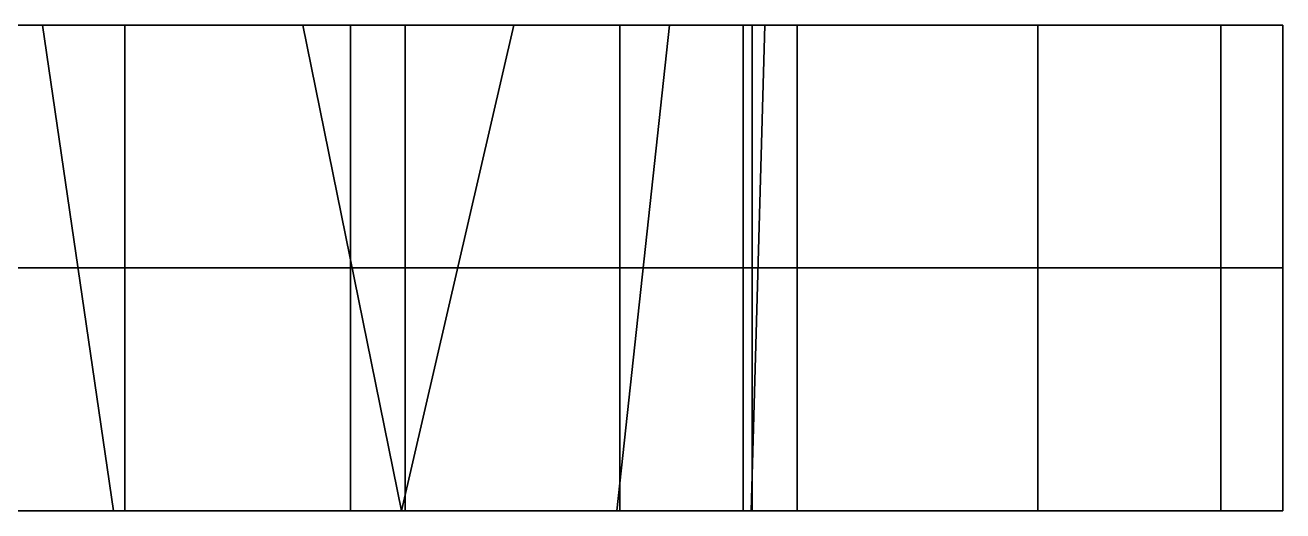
# Model space of a CAD drawing. Extents: x -31.7 to 31.6, y -17.9 to 0.1.
# Drawn here: x 16.03 to 31.64, y -17.91 to -11.88 of the extents above; entities that cross this region are included whole.
import ezdxf

# ---------------------------------------------------------------- set-up
doc = ezdxf.new("R2010")
doc.units = 0
doc.header["$MEASUREMENT"] = 0
doc.layers.add('Jalapa 522', color=9, linetype='CONTINUOUS')

msp = doc.modelspace()

# ---------------------------------------------------------------- linework, layer by layer
at = {"layer": 'Jalapa 522'}
for points in [[(12.509, -11.883, -14.029), (16.243, -11.883, -16.579), (17.121, -17.913, -17.334), (12.745, -17.913, -14.163)], [(16.243, -11.883, -16.579), (16.243, -11.883, -16.579), (12.509, -11.883, -14.029), (16.806, -11.883, -9.569)], [(16.806, -11.883, -9.569), (16.806, -11.883, -9.569), (12.509, -11.883, -14.029), (12.774, -11.883, -7.428)], [(12.802, -11.883, -58.575), (12.802, -14.898, -58.575), (17.265, -14.898, -55.306), (17.265, -11.883, -55.306)], [(14.214, -11.883, -64.662), (14.214, -14.898, -64.662), (20.063, -14.898, -60.857), (20.063, -11.883, -60.857)], [(20.063, -11.883, -11.914), (20.063, -17.913, -11.914), (14.214, -17.913, -8.108), (14.214, -11.883, -8.108)], [(15.424, -11.883, -56.836), (15.424, -11.883, -56.836), (18.919, -11.883, -53.65), (19.718, -11.883, -61.136)], [(15.809, -11.883, -63.801), (15.809, -11.883, -63.801), (15.424, -11.883, -56.836), (19.718, -11.883, -61.136)], [(16.243, -11.883, -16.579), (19.471, -11.883, -19.746), (20.696, -17.913, -21.298), (17.121, -17.913, -17.334)], [(19.471, -11.883, -19.746), (19.471, -11.883, -19.746), (16.243, -11.883, -16.579), (20.488, -11.883, -12.269)], [(16.806, -11.883, -9.569), (16.806, -11.883, -9.569), (20.488, -11.883, -12.269), (16.243, -11.883, -16.579)], [(17.265, -11.883, -55.306), (17.265, -14.898, -55.306), (20.745, -14.898, -51.404), (20.745, -11.883, -51.404)], [(18.919, -11.883, -53.65), (18.919, -11.883, -53.65), (23.187, -11.883, -57.918), (19.718, -11.883, -61.136)], [(26.137, -11.883, -54.219), (26.137, -11.883, -54.219), (23.187, -11.883, -57.918), (18.919, -11.883, -53.65)], [(18.919, -11.883, -53.65), (18.919, -11.883, -53.65), (21.769, -11.883, -49.876), (26.137, -11.883, -54.219)], [(20.696, -17.913, -21.298), (20.696, -17.913, -21.298), (19.471, -11.883, -19.746), (22.092, -11.883, -23.43)], [(19.471, -11.883, -19.746), (19.471, -11.883, -19.746), (20.488, -11.883, -12.269), (23.744, -11.883, -15.47)], [(26.506, -11.883, -19.105), (26.506, -11.883, -19.105), (19.471, -11.883, -19.746), (23.744, -11.883, -15.47)], [(19.471, -11.883, -19.746), (19.471, -11.883, -19.746), (26.506, -11.883, -19.105), (22.092, -11.883, -23.43)], [(20.063, -11.883, -60.857), (20.063, -14.898, -60.857), (24.937, -14.898, -55.862), (24.937, -11.883, -55.862)], [(24.937, -11.883, -16.909), (24.937, -17.913, -16.909), (20.063, -17.913, -11.914), (20.063, -11.883, -11.914)], [(22.092, -11.883, -23.43), (24.024, -11.883, -27.518), (23.372, -17.913, -25.917), (20.696, -17.913, -21.298)], [(20.745, -11.883, -51.404), (20.745, -14.898, -51.404), (23.408, -14.898, -46.773), (23.408, -11.883, -46.773)], [(26.137, -11.883, -54.219), (26.137, -11.883, -54.219), (21.769, -11.883, -49.876), (25.61, -11.883, -49.276)], [(23.877, -11.883, -45.643), (23.877, -11.883, -45.643), (25.61, -11.883, -49.276), (21.769, -11.883, -49.876)], [(24.024, -11.883, -27.518), (24.024, -11.883, -27.518), (22.092, -11.883, -23.43), (25.61, -11.883, -23.75)], [(22.092, -11.883, -23.43), (22.092, -11.883, -23.43), (26.506, -11.883, -19.105), (25.61, -11.883, -23.75)], [(24.024, -11.883, -27.518), (25.209, -11.883, -31.881), (25.036, -17.913, -31.003), (23.372, -17.913, -25.917)], [(23.408, -11.883, -46.773), (23.408, -14.898, -46.773), (25.052, -14.898, -41.694), (25.052, -11.883, -41.694)], [(25.61, -11.883, -49.276), (25.61, -11.883, -49.276), (23.877, -11.883, -45.643), (25.171, -11.883, -41.094)], [(25.209, -11.883, -31.881), (25.209, -11.883, -31.881), (24.024, -11.883, -27.518), (25.61, -11.883, -30.132)], [(25.61, -11.883, -23.75), (25.61, -11.883, -23.75), (25.61, -11.883, -30.132), (24.024, -11.883, -27.518)], [(24.937, -11.883, -55.862), (24.937, -14.898, -55.862), (28.598, -14.898, -49.921), (28.598, -11.883, -49.921)], [(28.598, -11.883, -22.85), (28.598, -17.913, -22.85), (24.937, -17.913, -16.909), (24.937, -11.883, -16.909)], [(25.209, -11.883, -31.881), (25.608, -11.883, -36.385), (25.608, -17.913, -36.385), (25.036, -17.913, -31.003)], [(25.052, -11.883, -41.694), (25.052, -14.898, -41.694), (25.608, -14.898, -36.385), (25.608, -11.883, -36.385)], [(25.61, -11.883, -36.513), (25.61, -11.883, -36.513), (25.61, -11.883, -49.276), (25.171, -11.883, -41.094)], [(25.171, -11.883, -41.094), (25.171, -11.883, -41.094), (25.608, -11.883, -36.385), (25.61, -11.883, -36.513)], [(25.209, -11.883, -31.881), (25.209, -11.883, -31.881), (25.61, -11.883, -30.132), (25.608, -11.883, -36.385)], [(25.61, -11.883, -30.132), (25.61, -11.883, -30.132), (25.61, -11.883, -36.513), (25.608, -11.883, -36.385)], [(26.137, -11.883, -54.219), (26.137, -11.883, -54.219), (25.61, -11.883, -49.276), (28.502, -11.883, -50.121)], [(31.284, -11.883, -41.104), (31.284, -11.883, -41.104), (30.231, -11.883, -45.716), (25.61, -11.883, -36.513)], [(25.61, -11.883, -36.513), (25.61, -11.883, -36.513), (30.231, -11.883, -45.716), (25.61, -11.883, -49.276)], [(31.284, -11.883, -41.104), (31.284, -11.883, -41.104), (25.61, -11.883, -36.513), (31.638, -11.883, -36.385)], [(28.502, -11.883, -50.121), (28.502, -11.883, -50.121), (25.61, -11.883, -49.276), (30.231, -11.883, -45.716)], [(25.61, -11.883, -30.132), (25.61, -11.883, -30.132), (31.308, -11.883, -31.831), (25.61, -11.883, -36.513)], [(30.327, -11.883, -27.372), (30.327, -11.883, -27.372), (25.61, -11.883, -30.132), (25.61, -11.883, -23.75)], [(31.638, -11.883, -36.385), (31.638, -11.883, -36.385), (25.61, -11.883, -36.513), (31.308, -11.883, -31.831)], [(25.61, -11.883, -30.132), (25.61, -11.883, -30.132), (30.327, -11.883, -27.372), (31.308, -11.883, -31.831)], [(28.715, -11.883, -23.101), (28.715, -11.883, -23.101), (25.61, -11.883, -23.75), (26.506, -11.883, -19.105)], [(25.61, -11.883, -23.75), (25.61, -11.883, -23.75), (28.715, -11.883, -23.101), (30.327, -11.883, -27.372)], [(28.598, -11.883, -49.921), (28.598, -14.898, -49.921), (30.868, -14.898, -43.321), (30.868, -11.883, -43.321)], [(30.868, -11.883, -29.449), (30.868, -17.913, -29.449), (28.598, -17.913, -22.85), (28.598, -11.883, -22.85)], [(30.868, -11.883, -43.321), (30.868, -14.898, -43.321), (31.638, -14.898, -36.385), (31.638, -11.883, -36.385)], [(31.638, -11.883, -36.385), (31.638, -17.913, -36.385), (30.868, -17.913, -29.449), (30.868, -11.883, -29.449)], [(12.802, -14.898, -58.575), (12.802, -17.913, -58.575), (17.265, -17.913, -55.306), (17.265, -14.898, -55.306)], [(14.214, -14.898, -64.662), (14.214, -17.913, -64.662), (20.063, -17.913, -60.857), (20.063, -14.898, -60.857)], [(17.265, -14.898, -55.306), (17.265, -17.913, -55.306), (20.745, -17.913, -51.404), (20.745, -14.898, -51.404)], [(20.063, -14.898, -60.857), (20.063, -17.913, -60.857), (24.937, -17.913, -55.862), (24.937, -14.898, -55.862)], [(20.745, -14.898, -51.404), (20.745, -17.913, -51.404), (23.408, -17.913, -46.773), (23.408, -14.898, -46.773)], [(23.408, -14.898, -46.773), (23.408, -17.913, -46.773), (25.052, -17.913, -41.694), (25.052, -14.898, -41.694)], [(24.937, -14.898, -55.862), (24.937, -17.913, -55.862), (28.598, -17.913, -49.921), (28.598, -14.898, -49.921)], [(25.052, -14.898, -41.694), (25.052, -17.913, -41.694), (25.608, -17.913, -36.385), (25.608, -14.898, -36.385)], [(28.598, -14.898, -49.921), (28.598, -17.913, -49.921), (30.868, -17.913, -43.321), (30.868, -14.898, -43.321)], [(30.868, -14.898, -43.321), (30.868, -17.913, -43.321), (31.638, -17.913, -36.385), (31.638, -14.898, -36.385)], [(15.424, -17.913, -56.836), (15.424, -17.913, -56.836), (18.919, -17.913, -53.65), (19.718, -17.913, -61.136)], [(15.809, -17.913, -63.801), (15.809, -17.913, -63.801), (15.424, -17.913, -56.836), (19.718, -17.913, -61.136)], [(15.424, -17.913, -15.934), (15.424, -17.913, -15.934), (15.809, -17.913, -8.969), (19.718, -17.913, -11.634)], [(18.919, -17.913, -19.12), (18.919, -17.913, -19.12), (15.424, -17.913, -15.934), (19.718, -17.913, -11.634)], [(18.919, -17.913, -53.65), (18.919, -17.913, -53.65), (26.137, -17.913, -54.219), (23.187, -17.913, -57.918)], [(26.137, -17.913, -54.219), (26.137, -17.913, -54.219), (18.919, -17.913, -53.65), (21.769, -17.913, -49.876)], [(18.919, -17.913, -53.65), (18.919, -17.913, -53.65), (23.187, -17.913, -57.918), (19.718, -17.913, -61.136)], [(23.187, -17.913, -14.853), (23.187, -17.913, -14.853), (18.919, -17.913, -19.12), (19.718, -17.913, -11.634)], [(21.769, -17.913, -22.894), (21.769, -17.913, -22.894), (18.919, -17.913, -19.12), (26.137, -17.913, -18.552)], [(26.137, -17.913, -18.552), (26.137, -17.913, -18.552), (18.919, -17.913, -19.12), (23.187, -17.913, -14.853)], [(25.61, -17.913, -49.2), (25.61, -17.913, -49.2), (26.137, -17.913, -54.219), (21.769, -17.913, -49.876)], [(25.61, -17.913, -49.2), (25.61, -17.913, -49.2), (21.769, -17.913, -49.876), (23.877, -17.913, -45.643)], [(26.137, -17.913, -18.552), (26.137, -17.913, -18.552), (25.61, -17.913, -23.57), (21.769, -17.913, -22.894)], [(23.877, -17.913, -27.128), (23.877, -17.913, -27.128), (21.769, -17.913, -22.894), (25.61, -17.913, -23.57)], [(25.61, -17.913, -49.2), (25.61, -17.913, -49.2), (23.877, -17.913, -45.643), (25.171, -17.913, -41.094)], [(25.171, -17.913, -31.676), (25.171, -17.913, -31.676), (23.877, -17.913, -27.128), (25.61, -17.913, -29.978)], [(25.61, -17.913, -23.57), (25.61, -17.913, -23.57), (25.61, -17.913, -29.978), (23.877, -17.913, -27.128)], [(25.608, -17.913, -36.385), (25.608, -17.913, -36.385), (25.61, -17.913, -36.385), (25.171, -17.913, -41.094)], [(25.61, -17.913, -49.2), (25.61, -17.913, -49.2), (25.171, -17.913, -41.094), (25.61, -17.913, -36.385)], [(25.171, -17.913, -31.676), (25.171, -17.913, -31.676), (25.61, -17.913, -29.978), (25.61, -17.913, -36.385)], [(25.61, -17.913, -36.385), (25.61, -17.913, -36.385), (25.608, -17.913, -36.385), (25.171, -17.913, -31.676)], [(26.137, -17.913, -54.219), (26.137, -17.913, -54.219), (25.61, -17.913, -49.2), (28.502, -17.913, -50.121)], [(28.502, -17.913, -50.121), (28.502, -17.913, -50.121), (25.61, -17.913, -49.2), (30.231, -17.913, -45.716)], [(25.61, -17.913, -36.385), (25.61, -17.913, -36.385), (30.231, -17.913, -45.716), (25.61, -17.913, -49.2)], [(25.61, -17.913, -36.385), (25.61, -17.913, -36.385), (31.284, -17.913, -41.104), (30.231, -17.913, -45.716)], [(31.284, -17.913, -41.104), (31.284, -17.913, -41.104), (25.61, -17.913, -36.385), (31.638, -17.913, -36.385)], [(31.284, -17.913, -31.667), (31.284, -17.913, -31.667), (25.61, -17.913, -36.385), (25.61, -17.913, -29.978)], [(31.284, -17.913, -31.667), (31.284, -17.913, -31.667), (25.61, -17.913, -29.978), (30.231, -17.913, -27.054)], [(25.61, -17.913, -23.57), (25.61, -17.913, -23.57), (30.231, -17.913, -27.054), (25.61, -17.913, -29.978)], [(31.638, -17.913, -36.385), (31.638, -17.913, -36.385), (25.61, -17.913, -36.385), (31.284, -17.913, -31.667)], [(28.502, -17.913, -22.65), (28.502, -17.913, -22.65), (25.61, -17.913, -23.57), (26.137, -17.913, -18.552)], [(25.61, -17.913, -23.57), (25.61, -17.913, -23.57), (28.502, -17.913, -22.65), (30.231, -17.913, -27.054)]]:
    msp.add_3dface(points, dxfattribs=at)

doc.saveas('drawing.dxf')
